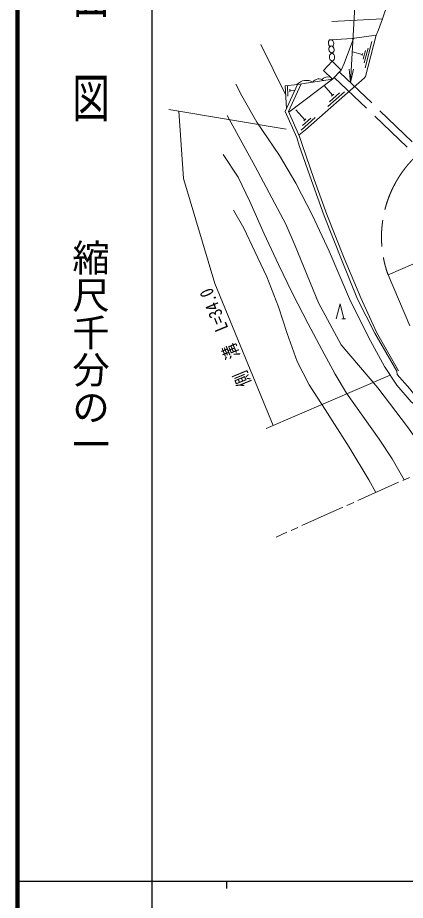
# Model space of a CAD drawing. Units: millimetres at full size, sheet at 1:1000; details may follow other scales. Extents: x 40000 to 680000, y 20000 to 380000.
# Drawn here: x 40000 to 91982, y 202409 to 320649 of the extents above; entities that cross this region are included whole.
import ezdxf
from ezdxf.enums import TextEntityAlignment as Align

# ---------------------------------------------------------------- set-up
doc = ezdxf.new("R2010")
doc.units = ezdxf.units.MM
doc.header["$LTSCALE"] = 1000
doc.linetypes.add('CHAIN', pattern=[18.5, 12, -1.5, 3.5, -1.5])
doc.linetypes.add('DASHED', pattern=[7.5, 6, -1.5])
for name, color, linetype, lineweight in [('M-BGD', 7, 'Continuous', 13), ('M-BMK', 2, 'Continuous', 13), ('M-STR-HTXT', 7, 'Continuous', 13), ('M-TTL', 2, 'Continuous', 140), ('M-TTL-BAND', 7, 'Continuous', 25)]:
    doc.layers.add(name, color=color, linetype=linetype, lineweight=lineweight)
doc.styles.add('@ＭＳ ゴシック', font='')
doc.styles.add('ＭＳ ゴシック', font='')
doc.styles.get('@ＭＳ ゴシック').set_extended_font_data('@MS Gothic')
doc.styles.get('ＭＳ ゴシック').set_extended_font_data('MS Gothic')

# ---------------------------------------------------------------- blocks, each defined once
blk = doc.blocks.new('open_arrow')
at = {"color": 0, "linetype": 'Continuous', "lineweight": -2}
blk.add_lwpolyline([(7.5, 1.25), (0, 0), (7.5, -1.25)], dxfattribs=at)

msp = doc.modelspace()

# ---------------------------------------------------------------- linework, layer by layer
at = {"layer": 'M-BGD'}
for p, q in [((88901, 320495), (82135, 320142)), ((75932, 310347), (72592, 317058)), ((86571, 313914), (87499, 317460)), ((86205, 315716), (84899, 316057)), ((86170, 315580), (86241, 315851)), ((86314, 315067), (86618, 316228)), ((86474, 314612), (86981, 316547)), ((76356, 307982), (82211, 312399)), ((76167, 311558), (76244, 310132)), ((76493, 311072), (76512, 310722)), ((82230, 310260), (81089, 311553)), ((76503, 310897), (77175, 310934)), ((81581, 308728), (83831, 310712)), ((81793, 309394), (83143, 310585)), ((82073, 310121), (82388, 310399)), ((78495, 306965), (77304, 308315)), ((78034, 305598), (79908, 307252)), ((78170, 306199), (79295, 307191)), ((78364, 306849), (78626, 307081)), ((83477, 280323), (83977, 280323))]:
    msp.add_line(p, q, dxfattribs=at)
at = {"layer": 'M-BGD', "linetype": 'DASHED'}
for p, q in [((83151, 313369), (103417, 293973)), ((82455, 312651), (102566, 293403))]:
    msp.add_line(p, q, dxfattribs=at)
at = {"layer": 'M-BGD'}
for points in [[(77715, 304929), (78606, 305623), (86482, 312570), (86633, 312781), (88083, 318323), (88381, 319005), (88901, 320495), (89631, 322604), (90115, 324736), (90706, 327846), (92177, 330411), (94647, 334651)], [(82012, 317670), (84838, 317846), (88083, 318323)], [(83394, 313620), (83770, 314516), (85011, 317871)], [(82211, 312399), (77530, 311703), (75868, 311526), (76034, 308465)], [(95056, 267705), (93966, 268298), (92756, 269200), (90851, 271399), (89167, 273933), (87307, 277361), (84618, 282675), (81746, 289358), (79527, 294151), (77295, 298471), (75089, 302178), (72074, 306669), (70065, 310163), (69269, 311753)], [(98030, 261519), (95558, 266996), (94687, 268228), (92574, 270939), (90874, 272837), (90844, 273284), (87878, 278377), (85576, 282954), (83417, 288272), (81100, 294121), (79398, 298827), (77753, 303532), (77428, 304591), (75866, 308100), (77530, 311703)], [(91063, 273333), (88126, 278506), (85992, 283102), (83788, 288421), (81474, 294263), (79775, 298961), (78133, 303656), (77803, 304732), (76305, 308097), (78003, 311773)], [(96000, 260610), (92251, 265849), (88295, 271052), (83373, 276807), (80358, 282466), (77207, 290104), (75949, 292980), (71863, 300730), (68111, 307543)], [(91821, 258739), (90191, 261548), (88468, 264166), (84103, 270360), (82578, 272910), (80803, 276183), (78935, 279616), (76845, 283705), (74991, 287571), (73058, 291699), (71151, 296038), (69546, 299262), (67575, 302322)], [(88001, 257029), (87080, 258738), (84456, 263092), (81209, 268154), (79088, 271463), (77479, 274600), (76148, 278319), (74974, 281906), (73418, 285929), (71823, 289342), (70320, 292429), (68923, 294839)], [(82727, 280323), (83227, 282323), (83727, 280323)]]:
    msp.add_lwpolyline(points, dxfattribs=at)
msp.add_lwpolyline([(82211, 312399), (83394, 313620), (82173, 314803), (80990, 313582)], close=True, dxfattribs=at)
for centre, radius, start, end in [((82376, 317215), 714, 141.71076, 222.01808), ((81940, 317232), 443, 346.98548, 106.37699), ((81888, 317145), 484, 312.68676, 358.5676), ((82199, 316399), 489, 110.51366, 261.8821), ((82409, 315372), 616, 117.89202, 247.5214), ((81959, 316373), 489, 290.51366, 81.8821), ((81885, 315348), 616, 297.89202, 67.5214), ((78703, 310535), 1713, 59.26726, 137.45846), ((80382, 311493), 954, 49.54113, 147.38385), ((81611, 311595), 1130, 74.14865, 137.33571)]:
    msp.add_arc(centre, radius, start, end, dxfattribs=at)
at = {"layer": 'M-BMK', "linetype": 'CHAIN'}
msp.add_line((99894, 262354), (89668, 286189), dxfattribs=at)
at = {"layer": 'M-BMK'}
for p, q in [((92540, 259061), (91627, 258652)), ((91079, 258407), (85603, 255955)), ((85056, 255710), (84143, 255302)), ((83595, 255056), (78119, 252605)), ((77571, 252360), (76659, 251951)), ((76111, 251706), (74641, 251047))]:
    msp.add_line(p, q, dxfattribs=at)
at = {"layer": 'M-BMK', "linetype": 'CHAIN'}
msp.add_arc((103784, 291263), 15000, 49.18667, 199.76991, dxfattribs=at)
at = {"layer": 'M-STR-HTXT'}
for p, q in [((75999, 305718), (60286, 308363)), ((89668, 286189), (104112, 292537)), ((89946, 272760), (73331, 265603))]:
    msp.add_line(p, q, dxfattribs=at)
for points in [[(84630, 311953), (86551, 345791), (124964, 345791)], [(74249, 265999), (66419, 285022), (62237, 299114), (61602, 308141)]]:
    msp.add_lwpolyline(points, dxfattribs=at)
at = {"layer": 'M-TTL'}
msp.add_line((40000, 380000), (40000, 20000), dxfattribs=at)
msp.add_line((40000, 380000), (40000, 20000), dxfattribs=at)
at = {"layer": 'M-TTL-BAND'}
for p, q in [((58000, 370000), (58000, 20000)), ((58000, 370000), (58000, 20000)), ((40000, 205000), (579000, 205000)), ((40000, 205000), (579000, 205000)), ((68000, 205000), (68000, 204000)), ((68000, 205000), (68000, 204000))]:
    msp.add_line(p, q, dxfattribs=at)

# ---------------------------------------------------------------- block references
at = {"layer": 'M-STR-HTXT', "xscale": 240, "yscale": 240, "rotation": 86.8}
msp.add_blockref('open_arrow', (84630, 311953), dxfattribs=at)

# ---------------------------------------------------------------- texts
at = {"layer": 'M-STR-HTXT', "style": 'ＭＳ ゴシック', "width": 0.8}
msp.add_text('側\u3000溝\u3000L=34.0', height=1833, rotation=112.373, dxfattribs=at).set_placement((69171, 278336), align=Align.BOTTOM_CENTER)
at = {"layer": 'M-TTL-BAND', "style": '@ＭＳ ゴシック', "width": 1.4}
msp.add_text('平  面  図', height=3666, rotation=270, dxfattribs=at).set_placement((49777, 306475), align=Align.MIDDLE_RIGHT)
msp.add_text('平  面  図', height=3666, rotation=270, dxfattribs=at).set_placement((49777, 306475), align=Align.MIDDLE_RIGHT)
at = {"layer": 'M-TTL-BAND', "style": '@ＭＳ ゴシック'}
msp.add_text('縮尺千分の一', height=3666, rotation=270, dxfattribs=at).set_placement((49777, 261030), align=Align.MIDDLE_RIGHT)
msp.add_text('縮尺千分の一', height=3666, rotation=270, dxfattribs=at).set_placement((49777, 261030), align=Align.MIDDLE_RIGHT)

doc.saveas('drawing.dxf')
